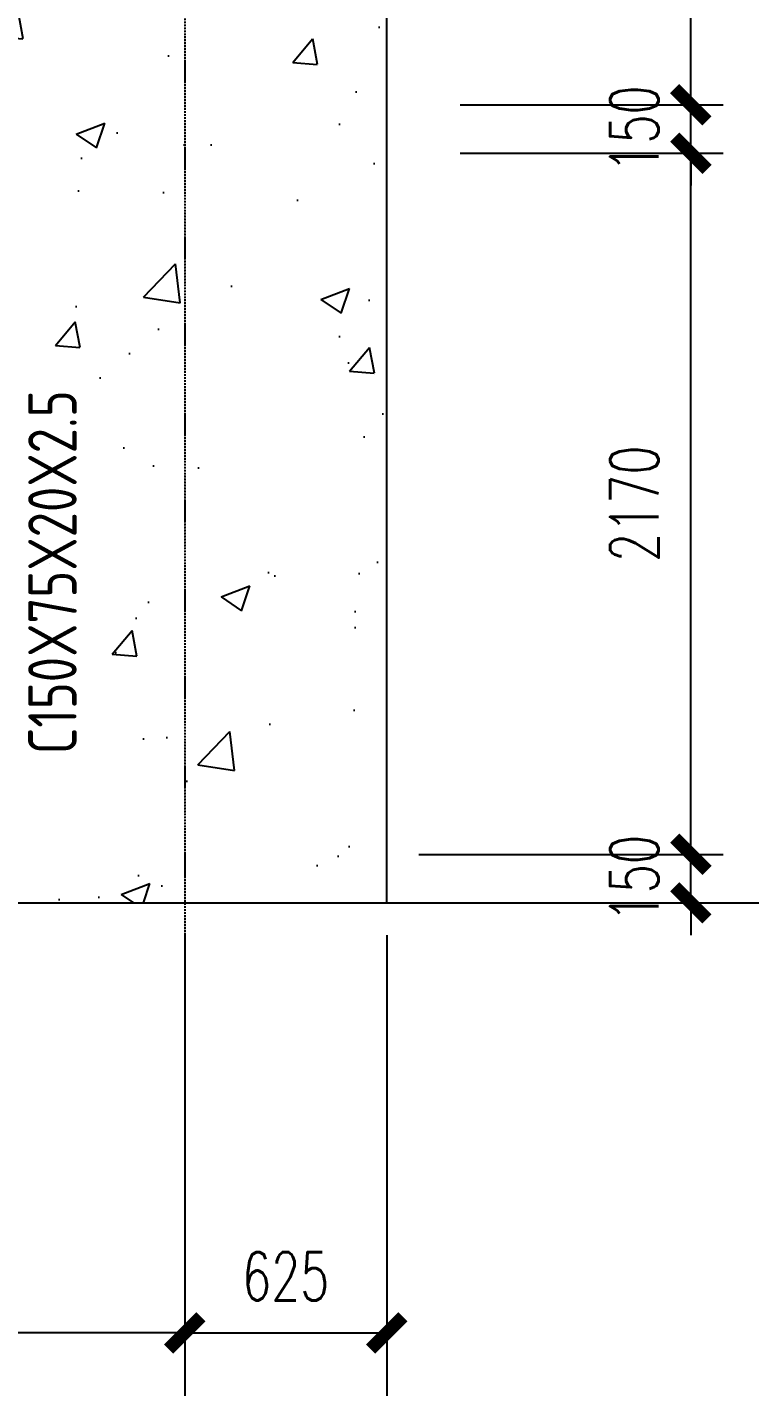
# Model space of a CAD drawing. Header units: millimetres. Extents: x -198529 to 244266, y -64 to 158464.
# Drawn here: x -143299 to -141062, y 92955 to 97163 of the extents above; entities that cross this region are included whole.
import ezdxf

# ---------------------------------------------------------------- set-up
doc = ezdxf.new("R2010")
doc.units = ezdxf.units.MM
doc.linetypes.add('ACAD_ISO10W100', pattern=[18.5, 12, -3, 0.5, -3])
for name, color, linetype in [('0-DCC-STRUC-T', 4, 'Continuous'), ('ANCHOR BOLTS', 4, 'Continuous'), ('COIL-BANK', 8, 'Continuous')]:
    doc.layers.add(name, color=color, linetype=linetype)
doc.styles.add('DIM_FONT', font='SIMPLEX', dxfattribs={"width": 0.7, "bigfont": 'GBCBIG'})
doc.styles.add('EDRI-COM', font='tssdeng.shx', dxfattribs={"width": 0.8, "bigfont": 'hztxt.shx'})
doc.dimstyles.new('DIM-1', dxfattribs={"dimtxt": 150, "dimasz": 100, "dimexe": 100, "dimexo": 100, "dimgap": 100, "dimtad": 1, "dimdec": 0, "dimzin": 12, "dimdsep": 46, "dimtxsty": 'DIM_FONT', "dimblk": 'ARCHTICK', "dimcen": 2.5, "dimclrd": 256, "dimclre": 256, "dimclrt": 256, "dimadec": 0, "dimazin": 3, "dimtfac": 1, "dimtdec": 0, "dimtix": 1, "dimtmove": 2, "dimatfit": 3, "dimfxl": 1, "dimlwd": -1, "dimlwe": -1, "dimarcsym": 0})

# ---------------------------------------------------------------- blocks, each defined once
blk = doc.blocks.new('_ArchTick')
at = {"color": 0, "linetype": 'ByBlock', "const_width": 0.4}
blk.add_lwpolyline([(-0.5, -0.5), (0.5, 0.5)], dxfattribs=at)
blk = doc.blocks.new('*D93')
at = {"layer": '0-DCC-STRUC-T', "transparency": 16777216}
for p, q in [((-150011.3, 94353), (-150011.3, 92462)), ((-142811.3, 94353), (-142811.3, 92462)), ((-150011.3, 92562), (-142811.3, 92562))]:
    blk.add_line(p, q, dxfattribs=at)
at = {"layer": 'Defpoints', "color": 0, "transparency": 16777216}
for p in [(-150011.3, 94453), (-142811.3, 94453), (-142811.3, 92562)]:
    blk.add_point(p, dxfattribs=at)
at = {"layer": '0-DCC-STRUC-T', "transparency": 16777216, "xscale": 100, "yscale": 100, "zscale": 100, "rotation": 180}
blk.add_blockref('_ArchTick', (-150011.3, 92562), dxfattribs=at)
at = {"layer": '0-DCC-STRUC-T', "transparency": 16777216, "xscale": 100, "yscale": 100, "zscale": 100}
blk.add_blockref('_ArchTick', (-142811.3, 92562), dxfattribs=at)
at = {"layer": '0-DCC-STRUC-T', "transparency": 16777216, "insert": (-146411.3, 92737), "char_height": 150, "attachment_point": 5, "style": 'DIM_FONT'}
blk.add_mtext('7200', dxfattribs=at)
blk = doc.blocks.new('*D94')
at = {"layer": '0-DCC-STRUC-T', "transparency": 16777216}
for p, q in [((-142811.3, 94353), (-142811.3, 92462)), ((-142186.3, 94353), (-142186.3, 92462)), ((-142811.3, 92562), (-142186.3, 92562))]:
    blk.add_line(p, q, dxfattribs=at)
at = {"layer": 'Defpoints', "color": 0, "transparency": 16777216}
for p in [(-142811.3, 94453), (-142186.3, 94453), (-142186.3, 92562)]:
    blk.add_point(p, dxfattribs=at)
at = {"layer": '0-DCC-STRUC-T', "transparency": 16777216, "xscale": 100, "yscale": 100, "zscale": 100, "rotation": 180}
blk.add_blockref('_ArchTick', (-142811.3, 92562), dxfattribs=at)
at = {"layer": '0-DCC-STRUC-T', "transparency": 16777216, "xscale": 100, "yscale": 100, "zscale": 100}
blk.add_blockref('_ArchTick', (-142186.3, 92562), dxfattribs=at)
at = {"layer": '0-DCC-STRUC-T', "transparency": 16777216, "insert": (-142498.8, 92737), "char_height": 150, "attachment_point": 5, "style": 'DIM_FONT'}
blk.add_mtext('625', dxfattribs=at)
blk = doc.blocks.new('*D96')
at = {"layer": '0-DCC-STRUC-T', "transparency": 16777216}
for p, q in [((-146411, 94353), (-146411, 93022)), ((-142811.3, 94353), (-142811.3, 93022)), ((-142811.3, 93122), (-146411, 93122))]:
    blk.add_line(p, q, dxfattribs=at)
at = {"layer": 'Defpoints', "color": 0, "transparency": 16777216}
for p in [(-146411, 94453), (-142811.3, 94453), (-146411, 93122)]:
    blk.add_point(p, dxfattribs=at)
at = {"layer": '0-DCC-STRUC-T', "transparency": 16777216, "xscale": 100, "yscale": 100, "zscale": 100, "rotation": 180}
blk.add_blockref('_ArchTick', (-146411, 93122), dxfattribs=at)
at = {"layer": '0-DCC-STRUC-T', "transparency": 16777216, "xscale": 100, "yscale": 100, "zscale": 100}
blk.add_blockref('_ArchTick', (-142811.3, 93122), dxfattribs=at)
at = {"layer": '0-DCC-STRUC-T', "transparency": 16777216, "insert": (-144611.2, 93297), "char_height": 150, "attachment_point": 5, "style": 'DIM_FONT'}
blk.add_mtext('3600', dxfattribs=at)
blk = doc.blocks.new('*D98')
at = {"layer": '0-DCC-STRUC-T', "transparency": 16777216}
for p, q in [((-142811.3, 94353), (-142811.3, 93022)), ((-142186.3, 94353), (-142186.3, 93022)), ((-142811.3, 93122), (-142186.3, 93122))]:
    blk.add_line(p, q, dxfattribs=at)
at = {"layer": 'Defpoints', "color": 0, "transparency": 16777216}
for p in [(-142811.3, 94453), (-142186.3, 94453), (-142186.3, 93122)]:
    blk.add_point(p, dxfattribs=at)
at = {"layer": '0-DCC-STRUC-T', "transparency": 16777216, "xscale": 100, "yscale": 100, "zscale": 100, "rotation": 180}
blk.add_blockref('_ArchTick', (-142811.3, 93122), dxfattribs=at)
at = {"layer": '0-DCC-STRUC-T', "transparency": 16777216, "xscale": 100, "yscale": 100, "zscale": 100}
blk.add_blockref('_ArchTick', (-142186.3, 93122), dxfattribs=at)
at = {"layer": '0-DCC-STRUC-T', "transparency": 16777216, "insert": (-142498.8, 93297), "char_height": 150, "attachment_point": 5, "style": 'DIM_FONT'}
blk.add_mtext('625', dxfattribs=at)
blk = doc.blocks.new('*D199')
at = {"layer": '0-DCC-STRUC-T', "transparency": 16777216}
for p, q in [((-141959.3, 96773), (-141144.7, 96773)), ((-141244.7, 94603), (-141244.7, 96773)), ((-141959.3, 94603), (-141144.7, 94603))]:
    blk.add_line(p, q, dxfattribs=at)
at = {"layer": 'Defpoints', "color": 0, "transparency": 16777216}
for p in [(-142059.3, 96773), (-141244.7, 96773), (-142059.3, 94603)]:
    blk.add_point(p, dxfattribs=at)
at = {"layer": '0-DCC-STRUC-T', "transparency": 16777216, "xscale": 100, "yscale": 100, "zscale": 100}
for p, rotation in [((-141244.7, 96773), 90), ((-141244.7, 94603), 270)]:
    blk.add_blockref('_ArchTick', p, dxfattribs=dict(at, rotation=rotation))
at = {"layer": '0-DCC-STRUC-T', "transparency": 16777216, "insert": (-141419.7, 95688), "char_height": 150, "attachment_point": 5, "rotation": 90, "style": 'DIM_FONT'}
blk.add_mtext('2170', dxfattribs=at)
blk = doc.blocks.new('*D200')
at = {"layer": '0-DCC-STRUC-T', "transparency": 16777216}
for p, q in [((-141244.7, 96923), (-141244.7, 97023)), ((-141959.3, 96923), (-141144.7, 96923)), ((-141244.7, 96773), (-141244.7, 96923)), ((-141959.3, 96773), (-141144.7, 96773)), ((-141244.7, 96773), (-141244.7, 96673))]:
    blk.add_line(p, q, dxfattribs=at)
at = {"layer": 'Defpoints', "color": 0, "transparency": 16777216}
for p in [(-142059.3, 96923), (-141244.7, 96923), (-142059.3, 96773)]:
    blk.add_point(p, dxfattribs=at)
at = {"layer": '0-DCC-STRUC-T', "transparency": 16777216, "xscale": 100, "yscale": 100, "zscale": 100}
for p, rotation in [((-141244.7, 96923), 270), ((-141244.7, 96773), 90)]:
    blk.add_blockref('_ArchTick', p, dxfattribs=dict(at, rotation=rotation))
at = {"layer": '0-DCC-STRUC-T', "transparency": 16777216, "insert": (-141419.7, 96848), "char_height": 150, "attachment_point": 5, "rotation": 90, "style": 'DIM_FONT'}
blk.add_mtext('150', dxfattribs=at)
blk = doc.blocks.new('*D201')
at = {"layer": '0-DCC-STRUC-T', "transparency": 16777216}
for p, q in [((-141959.3, 100553), (-141144.7, 100553)), ((-141244.7, 96923), (-141244.7, 100553)), ((-141959.3, 96923), (-141144.7, 96923))]:
    blk.add_line(p, q, dxfattribs=at)
at = {"layer": 'Defpoints', "color": 0, "transparency": 16777216}
for p in [(-142059.3, 100553), (-141244.7, 100553), (-142059.3, 96923)]:
    blk.add_point(p, dxfattribs=at)
at = {"layer": '0-DCC-STRUC-T', "transparency": 16777216, "xscale": 100, "yscale": 100, "zscale": 100}
for p, rotation in [((-141244.7, 100553), 90), ((-141244.7, 96923), 270)]:
    blk.add_blockref('_ArchTick', p, dxfattribs=dict(at, rotation=rotation))
at = {"layer": '0-DCC-STRUC-T', "transparency": 16777216, "insert": (-141419.7, 98738), "char_height": 150, "attachment_point": 5, "rotation": 90, "style": 'DIM_FONT'}
blk.add_mtext('3630', dxfattribs=at)
blk = doc.blocks.new('*D202')
at = {"layer": '0-DCC-STRUC-T', "transparency": 16777216}
for p, q in [((-141244.7, 94603), (-141244.7, 94703)), ((-142086.3, 94603), (-141144.7, 94603)), ((-141244.7, 94453), (-141244.7, 94603)), ((-142086.3, 94453), (-141144.7, 94453)), ((-141244.7, 94453), (-141244.7, 94353))]:
    blk.add_line(p, q, dxfattribs=at)
at = {"layer": 'Defpoints', "color": 0, "transparency": 16777216}
for p in [(-142186.3, 94603), (-141244.7, 94603), (-142186.3, 94453)]:
    blk.add_point(p, dxfattribs=at)
at = {"layer": '0-DCC-STRUC-T', "transparency": 16777216, "xscale": 100, "yscale": 100, "zscale": 100}
for p, rotation in [((-141244.7, 94603), 270), ((-141244.7, 94453), 90)]:
    blk.add_blockref('_ArchTick', p, dxfattribs=dict(at, rotation=rotation))
at = {"layer": '0-DCC-STRUC-T', "transparency": 16777216, "insert": (-141419.7, 94528), "char_height": 150, "attachment_point": 5, "rotation": 90, "style": 'DIM_FONT'}
blk.add_mtext('150', dxfattribs=at)

msp = doc.modelspace()

# ---------------------------------------------------------------- hatches: boundary and pattern name
at = {"transparency": 33554687}
h = msp.add_hatch(dxfattribs=at)
h.set_pattern_fill('AR-CONC', color=252, scale=5)
h.paths.add_polyline_path([(-143436.3, 94453), (-142186.3, 94453), (-142186.3, 100553), (-143436.3, 100553)])

# ---------------------------------------------------------------- linework, layer by layer
at = {"layer": 'ANCHOR BOLTS', "linetype": 'ACAD_ISO10W100', "ltscale": 0.5}
msp.add_line((-142811.3, 101917), (-142811.3, 92250), dxfattribs=at)
at = {"layer": 'COIL-BANK'}
msp.add_line((-177942.3, 94453), (-138929, 94453), dxfattribs=at)
msp.add_lwpolyline([(-143436.3, 94453), (-142186.3, 94453), (-142186.3, 100553), (-143436.3, 100553)], close=True, dxfattribs=at)
msp.add_lwpolyline([(-143436.3, 94453), (-142186.3, 94453), (-142186.3, 100553), (-143436.3, 100553)], close=True, dxfattribs=at)

# ---------------------------------------------------------------- texts
at = {"layer": '0-DCC-STRUC-T', "style": 'EDRI-COM', "width": 0.8}
msp.add_text('C150X75X20X2.5', height=150, rotation=90, dxfattribs=at).set_placement((-143145.9, 94912.9))

# ---------------------------------------------------------------- dimensions: what is measured, and where the dimension line sits
at = {"layer": '0-DCC-STRUC-T'}
for base, p1, p2, angle, picture, middle in [((-141244.7, 100553), (-142059.3, 96923), (-142059.3, 100553), 90, '*D201', (-141419.7, 98738)), ((-141244.7, 96923), (-142059.3, 96773), (-142059.3, 96923), 90, '*D200', (-141419.7, 96848)), ((-141244.7, 96773), (-142059.3, 94603), (-142059.3, 96773), 90, '*D199', (-141419.7, 95688)), ((-141244.7, 94603), (-142186.3, 94453), (-142186.3, 94603), 90, '*D202', (-141419.7, 94528)), ((-146411, 93122), (-142811.3, 94453), (-146411, 94453), 180, '*D96', (-144611.2, 93297))]:
    dim = msp.add_linear_dim(base=base, p1=p1, p2=p2, angle=angle, dimstyle='DIM-1', dxfattribs=at)
    dim.commit()
    dim.dimension.update_dxf_attribs({"geometry": picture, "text_midpoint": middle})
dim = msp.add_linear_dim(base=(-142811.3, 92562), p1=(-150011.3, 94453), p2=(-142811.3, 94453), text='7200', dimstyle='DIM-1', dxfattribs=at)
dim.commit()
dim.dimension.update_dxf_attribs({"geometry": '*D93', "text_midpoint": (-146411.3, 92737)})
for base, picture, middle in [((-142186.3, 92562), '*D94', (-142498.8, 92737)), ((-142186.3, 93122), '*D98', (-142498.8, 93297))]:
    dim = msp.add_linear_dim(base=base, p1=(-142811.3, 94453), p2=(-142186.3, 94453), dimstyle='DIM-1', dxfattribs=at)
    dim.commit()
    dim.dimension.update_dxf_attribs({"geometry": picture, "text_midpoint": middle})

doc.saveas('drawing.dxf')
